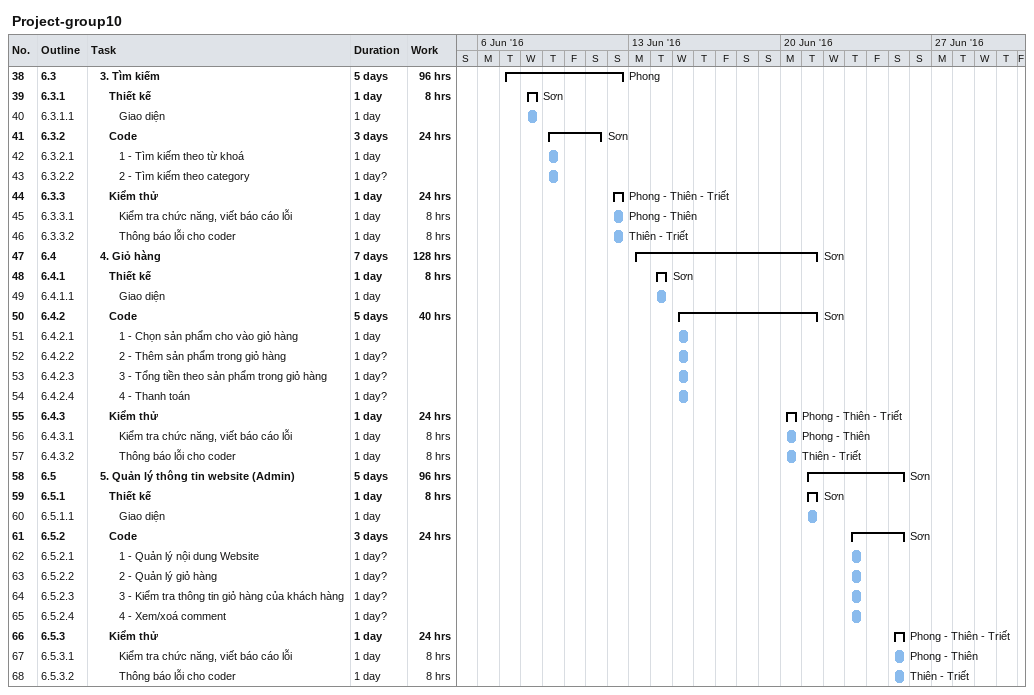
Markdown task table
Project-group10

| ID | WBS | Task | Duration | Start | Finish | Resources | Work (h) |
|---|---|---|---|---|---|---|---|
| 38 | 6.3 | **3. Tìm kiếm** | 5d | 2016-06-07 | 2016-06-12 | Phong | 96 |
| 39 | 6.3.1 | **Thiết kế** | 1d | 2016-06-08 | 2016-06-08 | Sơn | 8 |
| 40 | 6.3.1.1 | Giao diện | 1d | 2016-06-08 | 2016-06-08 |  |  |
| 41 | 6.3.2 | **Code** | 3d | 2016-06-09 | 2016-06-11 | Sơn | 24 |
| 42 | 6.3.2.1 | 1 - Tìm kiếm theo từ khoá | 1d | 2016-06-09 | 2016-06-09 |  |  |
| 43 | 6.3.2.2 | 2 - Tìm kiếm theo category | 1d? | 2016-06-09 | 2016-06-09 |  |  |
| 44 | 6.3.3 | **Kiểm thử** | 1d | 2016-06-12 | 2016-06-12 | Phong - Thiên - Triết | 24 |
| 45 | 6.3.3.1 | Kiểm tra chức năng, viết báo cáo lỗi | 1d | 2016-06-12 | 2016-06-12 | Phong - Thiên | 8 |
| 46 | 6.3.3.2 | Thông báo lỗi cho coder | 1d | 2016-06-12 | 2016-06-12 | Thiên - Triết | 8 |
| 47 | 6.4 | **4. Giỏ hàng** | 7d | 2016-06-13 | 2016-06-21 | Sơn | 128 |
| 48 | 6.4.1 | **Thiết kế** | 1d | 2016-06-14 | 2016-06-14 | Sơn | 8 |
| 49 | 6.4.1.1 | Giao diện | 1d | 2016-06-14 | 2016-06-14 |  |  |
| 50 | 6.4.2 | **Code** | 5d | 2016-06-15 | 2016-06-21 | Sơn | 40 |
| 51 | 6.4.2.1 | 1 - Chọn sản phẩm cho vào giỏ hàng | 1d | 2016-06-15 | 2016-06-15 |  |  |
| 52 | 6.4.2.2 | 2 - Thêm sản phẩm trong giỏ hàng | 1d? | 2016-06-15 | 2016-06-15 |  |  |
| 53 | 6.4.2.3 | 3 - Tổng tiền theo sản phẩm trong giỏ hàng | 1d? | 2016-06-15 | 2016-06-15 |  |  |
| 54 | 6.4.2.4 | 4 - Thanh toán | 1d? | 2016-06-15 | 2016-06-15 |  |  |
| 55 | 6.4.3 | **Kiểm thử** | 1d | 2016-06-20 | 2016-06-20 | Phong - Thiên - Triết | 24 |
| 56 | 6.4.3.1 | Kiểm tra chức năng, viết báo cáo lỗi | 1d | 2016-06-20 | 2016-06-20 | Phong - Thiên | 8 |
| 57 | 6.4.3.2 | Thông báo lỗi cho coder | 1d | 2016-06-20 | 2016-06-20 | Thiên - Triết | 8 |
| 58 | 6.5 | **5. Quản lý thông tin website (Admin)** | 5d | 2016-06-21 | 2016-06-25 | Sơn | 96 |
| 59 | 6.5.1 | **Thiết kế** | 1d | 2016-06-21 | 2016-06-21 | Sơn | 8 |
| 60 | 6.5.1.1 | Giao diện | 1d | 2016-06-21 | 2016-06-21 |  |  |
| 61 | 6.5.2 | **Code** | 3d | 2016-06-23 | 2016-06-25 | Sơn | 24 |
| 62 | 6.5.2.1 | 1 - Quản lý nội dung Website | 1d? | 2016-06-23 | 2016-06-23 |  |  |
| 63 | 6.5.2.2 | 2 - Quản lý giỏ hàng | 1d? | 2016-06-23 | 2016-06-23 |  |  |
| 64 | 6.5.2.3 | 3 - Kiểm tra thông tin giỏ hàng của khách hàng | 1d? | 2016-06-23 | 2016-06-23 |  |  |
| 65 | 6.5.2.4 | 4 - Xem/xoá comment | 1d? | 2016-06-23 | 2016-06-23 |  |  |
| 66 | 6.5.3 | **Kiểm thử** | 1d | 2016-06-25 | 2016-06-25 | Phong - Thiên - Triết | 24 |
| 67 | 6.5.3.1 | Kiểm tra chức năng, viết báo cáo lỗi | 1d | 2016-06-25 | 2016-06-25 | Phong - Thiên | 8 |
| 68 | 6.5.3.2 | Thông báo lỗi cho coder | 1d | 2016-06-25 | 2016-06-25 | Thiên - Triết | 8 |
